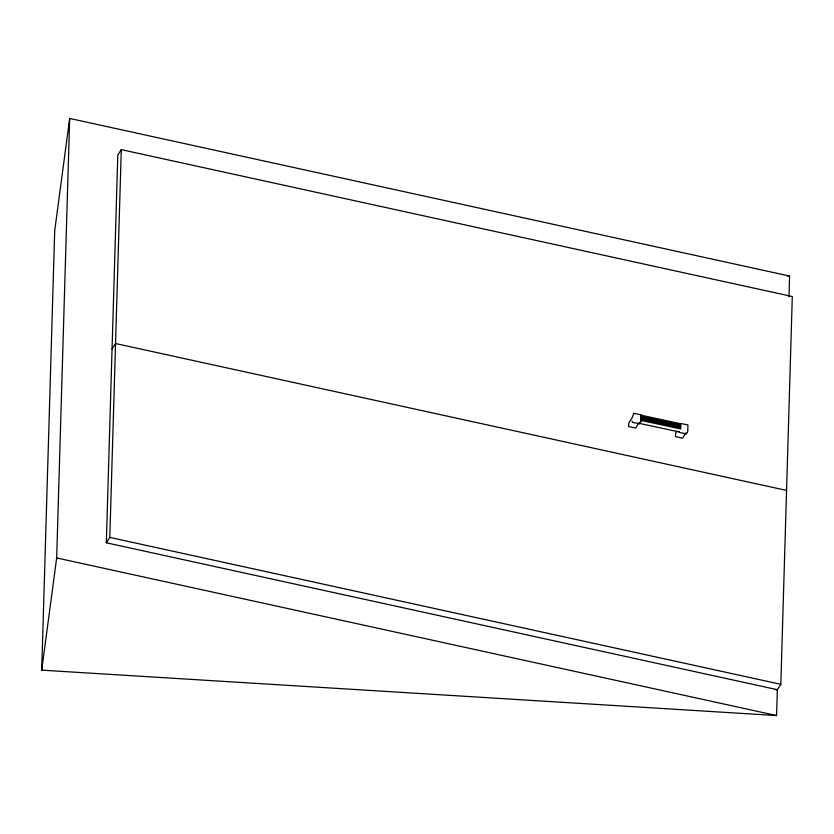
<?xml version="1.0" encoding="UTF-8"?>
<svg xmlns="http://www.w3.org/2000/svg" width="834" height="834" viewBox="0 0 834 834"><rect width="100%" height="100%" fill="white"/><g stroke="black" fill="none" stroke-linecap="round" stroke-linejoin="round"><path stroke-width="1.25" d="M774.734 689.53L777.34 689.697L106.325 542.788L117.802 155.009L121.284 149.63L792.3 296.529L780.822 684.318L777.34 689.697L776.569 715.551L41.7 670.15L54.71 230.664L69.681 118.449L789.579 276.054L788.974 296.737M41.7 670.15L56.67 557.946L69.681 118.449M106.325 542.788L109.807 537.409L121.284 149.63M640.929 419.21L640.929 419.825M640.877 419.94L640.71 421.451M640.929 419.033L641.085 418.136L680.971 426.716L641.033 418.178L641.096 417.146M632.078 421.118L632.391 422.296L639.522 423.776L640.825 421.41L640.992 414.821L633.819 413.31L632.12 417.813L628.69 423.234L628.596 426.539L635.633 428.05L639 422.744M640.7 421.535L639.563 423.432L679.376 431.97M676.968 431.209L675.623 433.326L675.53 436.63L682.566 438.142L685.934 432.836M112.069 348.904L115.551 343.525L786.556 490.423M680.7 423.463L687.925 424.913L687.758 431.501L686.403 433.899L679.324 432.387L679.157 431.71M680.69 423.776L640.866 415.144M680.898 424.892L640.96 416.322L641.012 417.208L680.919 425.799M680.878 427.821L640.96 419.252M680.752 428.957L640.856 420.388M786.983 275.898L789.579 276.054M109.807 537.409L780.822 684.318M56.67 557.946L776.569 715.551M640.939 415.395L641.054 416.239"/></g></svg>
